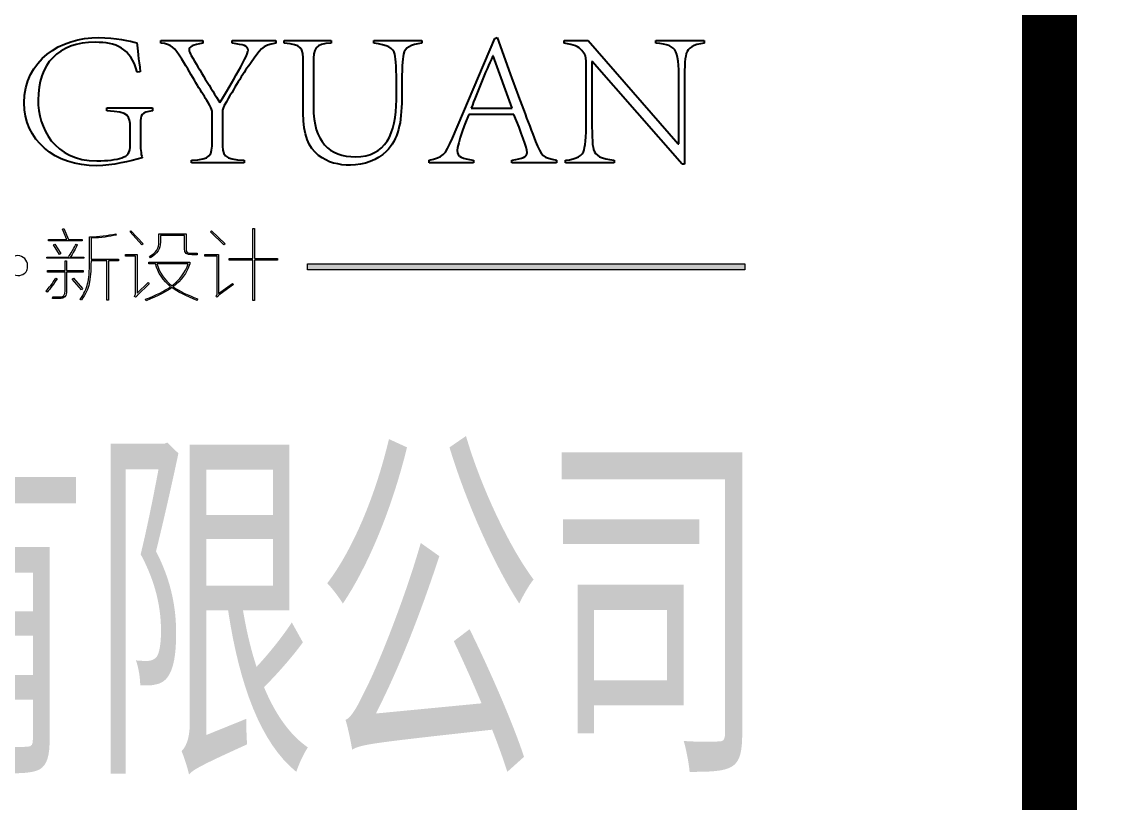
# Model space of a CAD drawing. Extents: x -191212 to 1245715665, y -234495 to 250873.
# Drawn here: x 210077 to 212072, y -75196 to -73781 of the extents above; entities that cross this region are included whole.
import ezdxf

# ---------------------------------------------------------------- set-up
doc = ezdxf.new("R2010")
doc.units = 0
doc.header["$LTSCALE"] = 500
doc.layers.get('0').update_dxf_attribs({"linetype": 'CONTINUOUS'})
doc.layers.get('Defpoints').update_dxf_attribs({"linetype": 'CONTINUOUS'})
for name, color, linetype in [('AXIS', 3, 'CONTINUOUS'), ('TWT_DIM', 3, 'CONTINUOUS'), ('TWT_TITLE', 7, 'CONTINUOUS'), ('图层 1', 7, 'CONTINUOUS')]:
    doc.layers.add(name, color=color, linetype=linetype)
doc.styles.add('-黑体', font='simhei.ttf', dxfattribs={"width": 0.8})
doc.styles.add('_TCH_DIM_T3', font='SIMPLEX', dxfattribs={"width": 0.705882, "bigfont": 'GBCBIG'})
doc.dimstyles.new('_TCH_ARCH&&200', dxfattribs={"dimtxt": 510, "dimasz": 200, "dimexe": 500, "dimexo": 600, "dimgap": 200, "dimtad": 1, "dimdec": 0, "dimzin": 0, "dimdsep": 46, "dimtxsty": '_TCH_DIM_T3', "dimblk": 'ARCHTICK', "dimcen": 0.09, "dimclrt": 225, "dimazin": 2, "dimtfac": 1, "dimtdec": 0, "dimtix": 1, "dimtmove": 2, "dimatfit": 3, "dimfxl": 1, "dimtolj": 1, "dimtzin": 0, "dimarcsym": 0})
doc.dimstyles.new('_TWT_ARCH&&100', dxfattribs={"dimtxt": 297.5, "dimasz": 100, "dimexe": 250, "dimexo": 300, "dimgap": 100, "dimtad": 1, "dimdec": 0, "dimzin": 0, "dimdsep": 46, "dimtxsty": '_TCH_DIM_T3', "dimblk": 'ARCHTICK', "dimcen": 0.09, "dimclrt": 7, "dimazin": 2, "dimtfac": 1, "dimtdec": 0, "dimtix": 1, "dimtmove": 2, "dimatfit": 3, "dimfxl": 1, "dimtolj": 1, "dimtzin": 0, "dimarcsym": 0})

# ---------------------------------------------------------------- blocks, each defined once
blk = doc.blocks.new('_ArchTick')
at = {"color": 0, "linetype": 'ByBlock', "const_width": 0.4}
blk.add_lwpolyline([(-0.5, -0.5), (0.5, 0.5)], dxfattribs=at)
blk = doc.blocks.new('*D200')
at = {"layer": 'AXIS', "color": 0, "lineweight": -2}
for p, q in [((278887.8, 52433.3), (283787.8, 52433.3)), ((283287.8, 44433.3), (283287.8, 52433.3)), ((278887.8, 44433.3), (283787.8, 44433.3))]:
    blk.add_line(p, q, dxfattribs=at)
at = {"layer": 'Defpoints', "color": 0}
for p in [(278287.8, 52433.3), (283287.8, 52433.3), (278287.8, 44433.3), (161593.6, -91198.8), (162081.3, -91198.8), (161593.6, -92638.9)]:
    blk.add_point(p, dxfattribs=at)
at = {"layer": 'TWT_DIM', "color": 0, "lineweight": -2}
for p, q in [((161893.6, -91198.8), (162331.3, -91198.8)), ((162081.3, -92638.9), (162081.3, -91198.8)), ((161893.6, -92638.9), (162331.3, -92638.9))]:
    blk.add_line(p, q, dxfattribs=at)
at = {"layer": 'AXIS', "color": 0, "lineweight": -2, "xscale": 200, "yscale": 200, "zscale": 200}
for p, rotation in [((283287.8, 52433.3), 90), ((283287.8, 44433.3), 270)]:
    blk.add_blockref('_ArchTick', p, dxfattribs=dict(at, rotation=rotation))
at = {"layer": 'TWT_DIM', "color": 0, "lineweight": -2, "xscale": 100, "yscale": 100, "zscale": 100}
for p, rotation in [((162081.3, -91198.8), 90), ((162081.3, -92638.9), 270)]:
    blk.add_blockref('_ArchTick', p, dxfattribs=dict(at, rotation=rotation))
at = {"layer": 'AXIS', "color": 7, "insert": (282832.8, 48433.3), "char_height": 510, "attachment_point": 5, "rotation": 90, "style": '_TCH_DIM_T3'}
blk.add_mtext('\\A1;8000', dxfattribs=at)
at = {"layer": 'TWT_DIM', "color": 7, "insert": (161832.5, -91918.9), "char_height": 297.5, "attachment_point": 5, "rotation": 90, "style": '_TCH_DIM_T3'}
blk.add_mtext('\\A1;1800', dxfattribs=at)

msp = doc.modelspace()

# ---------------------------------------------------------------- hatches: boundary and pattern name
msp.add_hatch(color=256).paths.add_polyline_path([(210594.2, -74218.9), (211386.8, -74218.9), (211386.8, -74229.6), (210594.2, -74229.6)])

# ---------------------------------------------------------------- linework, layer by layer
at = {"lineweight": 9}
for p, q in [((210150.8, -74156.2), (210153, -74155.1)), ((210158.6, -74174.7), (210150.8, -74156.2)), ((210153, -74155.1), (210161.4, -74174.7)), ((210273, -74160.7), (210274.7, -74159)), ((210294.3, -74184.2), (210273, -74160.7)), ((210274.7, -74159), (210296.6, -74182.5)), ((210418.8, -74160.7), (210420.5, -74159)), ((210442.9, -74184.2), (210418.8, -74160.7)), ((210420.5, -74159), (210445.2, -74182.5)), ((210495.6, -74155.1), (210498.4, -74155.1)), ((210495.6, -74209.4), (210495.6, -74155.1)), ((210498.4, -74155.1), (210498.4, -74209.4)), ((210125.5, -74177.5), (210125.5, -74174.7)), ((210125.5, -74174.7), (210158.6, -74174.7)), ((210186.1, -74177.5), (210125.5, -74177.5)), ((210134.5, -74184.8), (210136.8, -74183.1)), ((210145.2, -74202.2), (210134.5, -74184.8)), ((210136.8, -74183.1), (210147.4, -74200.5)), ((210161.4, -74174.7), (210186.1, -74174.7)), ((210186.1, -74174.7), (210186.1, -74177.5)), ((210296.6, -74182.5), (210294.3, -74184.2)), ((210445.2, -74182.5), (210442.9, -74184.2)), ((210147.4, -74200.5), (210145.2, -74202.2)), ((210452.5, -74212.2), (210452.5, -74209.4)), ((210452.5, -74209.4), (210495.6, -74209.4)), ((210495.6, -74212.2), (210452.5, -74212.2)), ((210495.6, -74285.1), (210495.6, -74212.2)), ((210498.4, -74209.4), (210539.9, -74209.4)), ((210539.9, -74212.2), (210498.4, -74212.2)), ((210498.4, -74212.2), (210498.4, -74285.1)), ((210539.9, -74209.4), (210539.9, -74212.2)), ((210168.2, -74246.5), (210170.4, -74244.8)), ((210185, -74266.1), (210168.2, -74246.5)), ((210170.4, -74244.8), (210186.7, -74263.8)), ((210186.7, -74263.8), (210185, -74266.1)), ((210498.4, -74285.1), (210495.6, -74285.1))]:
    msp.add_line(p, q, dxfattribs=at)
at = {"lineweight": 0}
for p, q in [((210594.2, -74218.9), (211386.8, -74218.9)), ((210594.2, -74229.6), (210594.2, -74218.9)), ((211386.8, -74229.6), (210594.2, -74229.6))]:
    msp.add_line(p, q, dxfattribs=at)
msp.add_lwpolyline([(207728.9, -68566.7), (211938.4, -68566.7), (211938.4, -108566.7), (207728.9, -108566.7)], close=True)
for points, knots in [([(210295.1, -74026.8), (210272.1, -74032.4), (210242, -74041.3), (210213, -74041.3), (210135.8, -74041.3), (210081.3, -73994.6), (210081.3, -73927.3), (210081.3, -73849.8), (210146.8, -73809.1), (210216.5, -73809.1), (210246.6, -73809.1), (210273.5, -73815.1), (210285.6, -73818.6)], [3, 3, 3, 3, 4, 4, 4, 5, 5, 5, 6, 6, 6, 7, 7, 7, 7]), ([(210285.9, -73871.7), (210274.2, -73827.1), (210246.6, -73817.6), (210210.2, -73817.6), (210142.2, -73817.6), (210106.5, -73856.9), (210106.5, -73922.3), (210106.5, -73971.9), (210134.8, -74032.4), (210213, -74032.4), (210231.8, -74032.4), (210247.7, -74030.3), (210258.3, -74026.8)], [9, 9, 9, 9, 10, 10, 10, 11, 11, 11, 12, 12, 12, 13, 13, 13, 13]), ([(210405.1, -73819.4), (210386.4, -73821.8), (210380, -73825.4), (210380, -73831.4), (210380, -73834.2), (210381.4, -73837.8), (210383.9, -73841.7)], [8, 8, 8, 8, 9, 9, 9, 10, 10, 10, 10]), ([(210435.9, -73926.6), (210446.6, -73909.2), (210486.9, -73842.7), (210486.9, -73831.7), (210486.9, -73824.3), (210478.8, -73821.8), (210458.2, -73819.4)], [11, 11, 11, 11, 12, 12, 12, 13, 13, 13, 13]), ([(210605.1, -73934.7), (210605.1, -73997.4), (210633.7, -74025), (210681.5, -74025), (210736, -74025), (210755.1, -73983.2), (210755.5, -73921.6)], [11, 11, 11, 11, 12, 12, 12, 13, 13, 13, 13]), ([(210886.8, -73948.2), (210883.2, -73954.9), (210865.5, -74002.7), (210865.5, -74013.7), (210865.5, -74025.7), (210875.1, -74027.8), (210894.9, -74031)], [3, 3, 3, 3, 4, 4, 4, 5, 5, 5, 5]), ([(210964.6, -74031), (210984.8, -74028.2), (210992.2, -74026), (210992.2, -74017.5), (210992.2, -74008.3), (210981.6, -73980.7), (210968.5, -73948.2)], [0, 0, 0, 0, 1, 1, 1, 2, 2, 2, 2]), ([(210737.1, -74015.4), (210721.5, -74031), (210697.1, -74040.2), (210672.3, -74040.2), (210651.4, -74040.2), (210630.9, -74035.6), (210614.6, -74022.5)], [1, 1, 1, 1, 2, 2, 2, 3, 3, 3, 3])]:
    msp.add_open_spline(points, degree=3, knots=knots)
for points in [[(210285.6, -73818.6), (210286.6, -73828.9), (210288.4, -73849.1), (210291.6, -73871)], [(210328.7, -73819.4), (210328.7, -73819.4), (210328.7, -73814.4), (210328.7, -73814.4)], [(210328.7, -73814.4), (210328.7, -73814.4), (210405.1, -73814.4), (210405.1, -73814.4)], [(210366.9, -73848.4), (210352.8, -73826.8), (210348.5, -73820.4), (210328.7, -73819.4)], [(210405.1, -73814.4), (210405.1, -73814.4), (210405.1, -73819.4), (210405.1, -73819.4)], [(210458.2, -73819.4), (210458.2, -73819.4), (210458.2, -73814.4), (210458.2, -73814.4)], [(210458.2, -73814.4), (210458.2, -73814.4), (210536.8, -73814.4), (210536.8, -73814.4)], [(210536.8, -73819.4), (210512.4, -73822.2), (210508.1, -73832.1), (210492.2, -73854.4)], [(210536.8, -73814.4), (210536.8, -73814.4), (210536.8, -73819.4), (210536.8, -73819.4)], [(210552.3, -73819.4), (210552.3, -73819.4), (210552.3, -73814.4), (210552.3, -73814.4)], [(210552.3, -73814.4), (210552.3, -73814.4), (210637.6, -73814.4), (210637.6, -73814.4)], [(210586.7, -73856.2), (210586.7, -73825.7), (210583.8, -73822.2), (210552.3, -73819.4)], [(210637.6, -73819.4), (210607.6, -73820.1), (210605.1, -73827.8), (210605.1, -73856.2)], [(210637.6, -73814.4), (210637.6, -73814.4), (210637.6, -73819.4), (210637.6, -73819.4)], [(210714.4, -73819.4), (210714.4, -73819.4), (210714.4, -73814.4), (210714.4, -73814.4)], [(210714.4, -73814.4), (210714.4, -73814.4), (210801.5, -73814.4), (210801.5, -73814.4)], [(210752.7, -73839.2), (210750.2, -73827.8), (210739.2, -73821.8), (210714.4, -73819.4)], [(210801.5, -73819.4), (210782, -73821.5), (210770.4, -73827.8), (210768.6, -73838.8)], [(210801.5, -73814.4), (210801.5, -73814.4), (210801.5, -73819.4), (210801.5, -73819.4)], [(210857, -73991), (210857, -73991), (210933.8, -73810.9), (210933.8, -73810.9)], [(210933.8, -73810.9), (210933.8, -73810.9), (210938.1, -73809.1), (210938.1, -73809.1)], [(210938.1, -73809.1), (210938.1, -73809.1), (210961.8, -73874.6), (210961.8, -73874.6)], [(211059.1, -73819.4), (211059.1, -73819.4), (211059.1, -73814.4), (211059.1, -73814.4)], [(211059.1, -73814.4), (211059.1, -73814.4), (211102.6, -73814.4), (211102.6, -73814.4)], [(211091.3, -73832.4), (211085.3, -73825.4), (211077.9, -73821.5), (211059.1, -73819.4)], [(211102.6, -73814.4), (211102.6, -73814.4), (211266.1, -74001.3), (211266.1, -74001.3)], [(211225.4, -73819.4), (211225.4, -73819.4), (211225.4, -73814.4), (211225.4, -73814.4)], [(211225.4, -73814.4), (211225.4, -73814.4), (211313.2, -73814.4), (211313.2, -73814.4)], [(211267.2, -73900.4), (211267.2, -73831.4), (211266.8, -73822.2), (211225.4, -73819.4)], [(211313.2, -73819.4), (211292.7, -73821.1), (211283.8, -73827.8), (211280.6, -73838.1)], [(211313.2, -73814.4), (211313.2, -73814.4), (211313.2, -73819.4), (211313.2, -73819.4)], [(210383.9, -73841.7), (210399.1, -73867.1), (210419.3, -73901.5), (210435.9, -73926.6)], [(210755.5, -73902.9), (210755.5, -73864.3), (210755.1, -73849.8), (210752.7, -73839.2)], [(210768.6, -73838.8), (210766.8, -73849.8), (210765.1, -73863.9), (210765.1, -73902.9)], [(210930.3, -73842), (210916.1, -73873.5), (210902.3, -73907.1), (210891, -73936.8)], [(210931, -73842), (210931, -73842), (210930.3, -73842), (210930.3, -73842)], [(210965.3, -73936.8), (210965.3, -73936.8), (210931, -73842), (210931, -73842)], [(211099.4, -73870), (211099.4, -73838.5), (211097.7, -73840.2), (211091.3, -73832.4)], [(211280.6, -73838.1), (211277.5, -73849.1), (211277.1, -73867.1), (211277.1, -73900.4)], [(210412.2, -73923), (210400.2, -73905), (210386.7, -73880.6), (210366.9, -73848.4)], [(210492.2, -73854.4), (210479.5, -73871), (210465, -73895.1), (210447.6, -73925.2)], [(210586.7, -73945.7), (210586.7, -73945.7), (210586.7, -73856.2), (210586.7, -73856.2)], [(210605.1, -73856.2), (210605.1, -73856.2), (210605.1, -73934.7), (210605.1, -73934.7)], [(211110, -73852.6), (211110, -73852.6), (211109.3, -73852.6), (211109.3, -73852.6)], [(211109.3, -73852.6), (211109.3, -73852.6), (211109.3, -73946.8), (211109.3, -73946.8)], [(211273.2, -74038.4), (211273.2, -74038.4), (211110, -73852.6), (211110, -73852.6)], [(210291.6, -73871), (210291.6, -73871), (210285.9, -73871.7), (210285.9, -73871.7)], [(210961.8, -73874.6), (210978.1, -73918.8), (210994, -73963), (211007.5, -73997)], [(211099.4, -73946.8), (211099.4, -73946.8), (211099.4, -73870), (211099.4, -73870)], [(210755.5, -73921.6), (210755.5, -73921.6), (210755.5, -73902.9), (210755.5, -73902.9)], [(210765.1, -73902.9), (210765.1, -73902.9), (210765.1, -73919.9), (210765.1, -73919.9)], [(211267.2, -74001.3), (211267.2, -74001.3), (211267.2, -73900.4), (211267.2, -73900.4)], [(211277.1, -73900.4), (211277.1, -73900.4), (211277.1, -74038.4), (211277.1, -74038.4)], [(210421.8, -73945.7), (210421.8, -73941.8), (210421.1, -73937.9), (210412.2, -73923)], [(210447.6, -73925.2), (210440.9, -73935.8), (210440.5, -73939.7), (210440.2, -73943.2)], [(210765.1, -73919.9), (210765.1, -73964.1), (210759, -73992.8), (210737.1, -74015.4)], [(210231, -73941.5), (210231, -73941.5), (210231, -73936.5), (210231, -73936.5)], [(210231, -73936.5), (210231, -73936.5), (210313.9, -73936.5), (210313.9, -73936.5)], [(210273.2, -73971.9), (210273.2, -73950.3), (210271.4, -73944.3), (210231, -73941.5)], [(210313.9, -73941.5), (210293, -73944.6), (210291.9, -73949.2), (210291.9, -73964.8)], [(210313.9, -73936.5), (210313.9, -73936.5), (210313.9, -73941.5), (210313.9, -73941.5)], [(210421.8, -73996.7), (210421.8, -73996.7), (210421.8, -73945.7), (210421.8, -73945.7)], [(210440.2, -73943.2), (210440.2, -73943.2), (210440.2, -73996.7), (210440.2, -73996.7)], [(210614.6, -74022.5), (210596.2, -74007.6), (210586.7, -73985.7), (210586.7, -73945.7)], [(210891, -73936.8), (210891, -73936.8), (210965.3, -73936.8), (210965.3, -73936.8)], [(211095.5, -74012.6), (211098.4, -74002), (211099.4, -73982.5), (211099.4, -73946.8)], [(211109.3, -73946.8), (211109.7, -73982.5), (211110, -74002), (211112.5, -74011.9)], [(210291.9, -73964.8), (210291.9, -73964.8), (210291.9, -73996.7), (210291.9, -73996.7)], [(210968.5, -73948.2), (210968.5, -73948.2), (210886.8, -73948.2), (210886.8, -73948.2)], [(210273.2, -74002.7), (210273.2, -74002.7), (210273.2, -73971.9), (210273.2, -73971.9)], [(210258.3, -74026.8), (210268.9, -74023.2), (210273.2, -74018.3), (210273.2, -74002.7)], [(210291.9, -73996.7), (210291.9, -74009.1), (210292.3, -74019.7), (210295.1, -74026.8)], [(210384.3, -74031), (210418.9, -74029.6), (210421.8, -74023.6), (210421.8, -73996.7)], [(210440.2, -73996.7), (210440.2, -74023.6), (210443, -74029.6), (210479.8, -74031)], [(210814.6, -74031), (210839.3, -74026), (210843.9, -74022.9), (210857, -73991)], [(211007.5, -73997), (211018.1, -74023.2), (211020.9, -74027.1), (211045.7, -74031)], [(211266.1, -74001.3), (211266.1, -74001.3), (211267.2, -74001.3), (211267.2, -74001.3)], [(211061.9, -74031), (211082.8, -74029.6), (211092.7, -74022.5), (211095.5, -74012.6)], [(211112.5, -74011.9), (211115.7, -74022.9), (211126.3, -74029.2), (211150, -74031)], [(210384.3, -74036), (210384.3, -74036), (210384.3, -74031), (210384.3, -74031)], [(210479.8, -74036), (210479.8, -74036), (210384.3, -74036), (210384.3, -74036)], [(210479.8, -74031), (210479.8, -74031), (210479.8, -74036), (210479.8, -74036)], [(210814.6, -74036), (210814.6, -74036), (210814.6, -74031), (210814.6, -74031)], [(210894.9, -74036), (210894.9, -74036), (210814.6, -74036), (210814.6, -74036)], [(210894.9, -74031), (210894.9, -74031), (210894.9, -74036), (210894.9, -74036)], [(210964.6, -74036), (210964.6, -74036), (210964.6, -74031), (210964.6, -74031)], [(211045.7, -74036), (211045.7, -74036), (210964.6, -74036), (210964.6, -74036)], [(211045.7, -74031), (211045.7, -74031), (211045.7, -74036), (211045.7, -74036)], [(211061.9, -74036), (211061.9, -74036), (211061.9, -74031), (211061.9, -74031)], [(211150, -74036), (211150, -74036), (211061.9, -74036), (211061.9, -74036)], [(211150, -74031), (211150, -74031), (211150, -74036), (211150, -74036)], [(211277.1, -74038.4), (211277.1, -74038.4), (211273.2, -74038.4), (211273.2, -74038.4)]]:
    msp.add_open_spline(points, degree=3)
at = {"lineweight": 9}
for points in [[(210199.6, -74170.2), (210216.7, -74169.4), (210232.6, -74167.6), (210247.2, -74164.6)], [(210247.8, -74166.8), (210236.2, -74169.8), (210221, -74171.7), (210202.3, -74172.4)], [(210247.2, -74164.6), (210247.2, -74164.6), (210247.8, -74166.8), (210247.8, -74166.8)], [(210325.2, -74164.6), (210325.2, -74164.6), (210374.5, -74164.6), (210374.5, -74164.6)], [(210325.2, -74179.7), (210325.2, -74179.7), (210325.2, -74164.6), (210325.2, -74164.6)], [(210371.7, -74167.4), (210371.7, -74167.4), (210328, -74167.4), (210328, -74167.4)], [(210328, -74167.4), (210328, -74167.4), (210328, -74179.7), (210328, -74179.7)], [(210371.7, -74191.5), (210371.7, -74191.5), (210371.7, -74167.4), (210371.7, -74167.4)], [(210374.5, -74164.6), (210374.5, -74164.6), (210374.5, -74191.5), (210374.5, -74191.5)], [(210177.7, -74184.2), (210175.8, -74188), (210171.9, -74195.1), (210165.9, -74205.5)], [(210168.7, -74194.8), (210172.1, -74188.9), (210174.3, -74185), (210175.4, -74183.1)], [(210175.4, -74183.1), (210175.4, -74183.1), (210177.7, -74184.2), (210177.7, -74184.2)], [(210199.6, -74213.4), (210199.6, -74213.4), (210199.6, -74170.2), (210199.6, -74170.2)], [(210202.3, -74172.4), (210202.3, -74172.4), (210202.3, -74210.6), (210202.3, -74210.6)], [(210308.3, -74205.5), (210320.3, -74198.8), (210325.9, -74190.2), (210325.2, -74179.7)], [(210328, -74179.7), (210328.3, -74191.3), (210322.4, -74200.7), (210310, -74207.8)], [(210122.2, -74206.6), (210122.2, -74206.6), (210162, -74206.6), (210162, -74206.6)], [(210122.2, -74208.9), (210122.2, -74208.9), (210122.2, -74206.6), (210122.2, -74206.6)], [(210162, -74206.6), (210163.1, -74204.4), (210165.3, -74200.5), (210168.7, -74194.8)], [(210165.9, -74205.5), (210165.5, -74205.9), (210165.3, -74206.3), (210165.3, -74206.6)], [(210165.3, -74206.6), (210165.3, -74206.6), (210189.5, -74206.6), (210189.5, -74206.6)], [(210189.5, -74206.6), (210189.5, -74206.6), (210189.5, -74208.9), (210189.5, -74208.9)], [(210264.6, -74204.9), (210264.6, -74204.9), (210264.6, -74202.2), (210264.6, -74202.2)], [(210264.6, -74202.2), (210264.6, -74202.2), (210285.9, -74202.2), (210285.9, -74202.2)], [(210283.1, -74204.9), (210283.1, -74204.9), (210264.6, -74204.9), (210264.6, -74204.9)], [(210283.1, -74273.9), (210283.1, -74273.9), (210283.1, -74204.9), (210283.1, -74204.9)], [(210285.9, -74202.2), (210285.9, -74202.2), (210285.9, -74272.2), (210285.9, -74272.2)], [(210310, -74207.8), (210310, -74207.8), (210308.3, -74205.5), (210308.3, -74205.5)], [(210385.2, -74202.7), (210375.8, -74203.1), (210371.3, -74199.3), (210371.7, -74191.5)], [(210374.5, -74191.5), (210373.8, -74197.5), (210377.3, -74200.3), (210385.2, -74199.9)], [(210385.2, -74199.9), (210385.2, -74199.9), (210394.7, -74199.9), (210394.7, -74199.9)], [(210394.7, -74202.7), (210394.7, -74202.7), (210385.2, -74202.7), (210385.2, -74202.7)], [(210394.7, -74199.9), (210394.7, -74199.9), (210394.7, -74202.7), (210394.7, -74202.7)], [(210408.7, -74202.2), (210408.7, -74202.2), (210433.4, -74202.2), (210433.4, -74202.2)], [(210408.7, -74204.9), (210408.7, -74204.9), (210408.7, -74202.2), (210408.7, -74202.2)], [(210430.6, -74204.9), (210430.6, -74204.9), (210408.7, -74204.9), (210408.7, -74204.9)], [(210430.6, -74273.9), (210430.6, -74273.9), (210430.6, -74204.9), (210430.6, -74204.9)], [(210433.4, -74202.2), (210433.4, -74202.2), (210433.4, -74272.8), (210433.4, -74272.8)], [(210189.5, -74208.9), (210189.5, -74208.9), (210122.2, -74208.9), (210122.2, -74208.9)], [(210155.3, -74231.3), (210155.3, -74231.3), (210155.3, -74213.4), (210155.3, -74213.4)], [(210155.3, -74213.4), (210155.3, -74213.4), (210158.1, -74213.4), (210158.1, -74213.4)], [(210158.1, -74213.4), (210158.1, -74213.4), (210158.1, -74231.3), (210158.1, -74231.3)], [(210196.2, -74254.9), (210198.4, -74246.3), (210199.6, -74232.4), (210199.6, -74213.4)], [(210202.3, -74213.4), (210202.3, -74232.1), (210201.2, -74245.9), (210199, -74254.9)], [(210202.3, -74210.6), (210202.3, -74210.6), (210252.3, -74210.6), (210252.3, -74210.6)], [(210231, -74213.4), (210231, -74213.4), (210202.3, -74213.4), (210202.3, -74213.4)], [(210231, -74284.6), (210231, -74284.6), (210231, -74213.4), (210231, -74213.4)], [(210252.3, -74213.4), (210252.3, -74213.4), (210233.8, -74213.4), (210233.8, -74213.4)], [(210233.8, -74213.4), (210233.8, -74213.4), (210233.8, -74284.6), (210233.8, -74284.6)], [(210252.3, -74210.6), (210252.3, -74210.6), (210252.3, -74213.4), (210252.3, -74213.4)], [(210307.2, -74219), (210307.2, -74219), (210307.2, -74216.2), (210307.2, -74216.2)], [(210307.2, -74216.2), (210307.2, -74216.2), (210381.2, -74216.2), (210381.2, -74216.2)], [(210319, -74219), (210319, -74219), (210307.2, -74219), (210307.2, -74219)], [(210346.5, -74260.5), (210332.6, -74248.9), (210323.5, -74235.1), (210319, -74219)], [(210321.8, -74219), (210326.3, -74234.7), (210335.3, -74247.9), (210348.7, -74258.8)], [(210378.4, -74219), (210378.4, -74219), (210321.8, -74219), (210321.8, -74219)], [(210348.7, -74258.8), (210363.3, -74247.6), (210373.2, -74234.3), (210378.4, -74219)], [(210381.2, -74219), (210376, -74235.1), (210365.9, -74248.9), (210351, -74260.5)], [(210381.2, -74216.2), (210381.2, -74216.2), (210381.2, -74219), (210381.2, -74219)], [(210120.5, -74268.3), (210126.5, -74262.3), (210132.4, -74254.5), (210138.4, -74244.8)], [(210140.7, -74245.9), (210135.1, -74255.2), (210129.1, -74263.3), (210122.7, -74270)], [(210123.3, -74231.3), (210123.3, -74231.3), (210155.3, -74231.3), (210155.3, -74231.3)], [(210123.3, -74234.1), (210123.3, -74234.1), (210123.3, -74231.3), (210123.3, -74231.3)], [(210155.3, -74234.1), (210155.3, -74234.1), (210123.3, -74234.1), (210123.3, -74234.1)], [(210138.4, -74244.8), (210138.4, -74244.8), (210140.7, -74245.9), (210140.7, -74245.9)], [(210155.3, -74267.7), (210155.3, -74267.7), (210155.3, -74234.1), (210155.3, -74234.1)], [(210158.1, -74231.3), (210158.1, -74231.3), (210187.8, -74231.3), (210187.8, -74231.3)], [(210187.8, -74234.1), (210187.8, -74234.1), (210158.1, -74234.1), (210158.1, -74234.1)], [(210158.1, -74234.1), (210158.1, -74234.1), (210158.1, -74267.7), (210158.1, -74267.7)], [(210187.8, -74231.3), (210187.8, -74231.3), (210187.8, -74234.1), (210187.8, -74234.1)], [(210182.7, -74283.5), (210189.8, -74273.4), (210194.3, -74263.8), (210196.2, -74254.9)], [(210199, -74254.9), (210197.1, -74263.8), (210192.4, -74273.7), (210185, -74284.6)], [(210285.9, -74272.2), (210285.9, -74272.2), (210306.1, -74252.6), (210306.1, -74252.6)], [(210307.8, -74254.9), (210307.8, -74254.9), (210286.5, -74275.6), (210286.5, -74275.6)], [(210301.1, -74282.9), (210320.1, -74275.8), (210335.3, -74268.3), (210346.5, -74260.5)], [(210348.7, -74262.1), (210339.4, -74268.9), (210323.9, -74276.7), (210302.2, -74285.7)], [(210306.1, -74252.6), (210306.1, -74252.6), (210307.8, -74254.9), (210307.8, -74254.9)], [(210394.7, -74285.1), (210374.5, -74277.3), (210359.2, -74269.6), (210348.7, -74262.1)], [(210351, -74260.5), (210362.5, -74268.3), (210377.3, -74275.6), (210395.3, -74282.3)], [(210433.4, -74272.8), (210433.4, -74272.8), (210458.6, -74254.3), (210458.6, -74254.3)], [(210460.3, -74256.5), (210460.3, -74256.5), (210434, -74275.6), (210434, -74275.6)], [(210458.6, -74254.3), (210458.6, -74254.3), (210460.3, -74256.5), (210460.3, -74256.5)], [(210122.7, -74270), (210122.7, -74270), (210120.5, -74268.3), (210120.5, -74268.3)], [(210132.8, -74281.8), (210132.8, -74281.8), (210133.4, -74279), (210133.4, -74279)], [(210145.2, -74281.8), (210141, -74281.8), (210136.9, -74281.8), (210132.8, -74281.8)], [(210133.4, -74279), (210137.5, -74279), (210141.4, -74279), (210145.2, -74279)], [(210158.1, -74267.7), (210158.4, -74277.5), (210154.1, -74282.1), (210145.2, -74281.8)], [(210145.2, -74279), (210152.3, -74279.3), (210155.6, -74275.6), (210155.3, -74267.7)], [(210185, -74284.6), (210185, -74284.6), (210182.7, -74283.5), (210182.7, -74283.5)], [(210233.8, -74284.6), (210233.8, -74284.6), (210231, -74284.6), (210231, -74284.6)], [(210280.9, -74278.4), (210282.4, -74275.8), (210283.1, -74274.3), (210283.1, -74273.9)], [(210283.1, -74279.5), (210283.1, -74279.5), (210280.9, -74278.4), (210280.9, -74278.4)], [(210286.5, -74275.6), (210285.4, -74277.1), (210284.2, -74278.4), (210283.1, -74279.5)], [(210302.2, -74285.7), (210302.2, -74285.7), (210301.1, -74282.9), (210301.1, -74282.9)], [(210395.3, -74282.3), (210395.3, -74282.3), (210394.7, -74285.1), (210394.7, -74285.1)], [(210428.3, -74277.8), (210429.8, -74276), (210430.6, -74274.7), (210430.6, -74273.9)], [(210430, -74279.5), (210430, -74279.5), (210428.3, -74277.8), (210428.3, -74277.8)], [(210432.8, -74277.3), (210431.7, -74278), (210430.8, -74278.8), (210430, -74279.5)], [(210434, -74275.6), (210433.6, -74276), (210433.2, -74276.5), (210432.8, -74277.3)]]:
    msp.add_open_spline(points, degree=3, dxfattribs=at)
msp.add_open_spline([(210087.5, -74222.1), (210087.5, -74222.1), (210087.5, -74222.1), (210087.5, -74222.1), (210087.5, -74222.1), (210087.5, -74222.1), (210087.5, -74232), (210079.5, -74240), (210069.6, -74240), (210059.7, -74240), (210051.6, -74232), (210051.6, -74222.1), (210051.6, -74212.1), (210059.7, -74204.1), (210069.6, -74204.1), (210079.5, -74204.1), (210087.5, -74212.1), (210087.5, -74222.1)], degree=3, knots=[0, 0, 0, 0, 0.03125, 0.0625, 0.125, 0.25, 0.5, 1, 1, 1, 2, 2, 2, 3, 3, 3, 4, 4, 4, 4], dxfattribs=at)
at = {"layer": 'TWT_TITLE', "color": 4, "const_width": 100}
msp.add_lwpolyline([(156038.4, -108566.7), (211938.4, -108566.7), (211938.4, -68566.7), (156038.4, -68566.7)], close=True, dxfattribs=at)
at = {"layer": '图层 1', "lineweight": 0}
msp.add_line((211386.8, -74218.9), (211386.8, -74229.6), dxfattribs=at)

# ---------------------------------------------------------------- texts
at = {"style": '-黑体', "width": 0.6}
msp.add_text('工程设计有限公司', height=500, dxfattribs=at).set_placement((208154.2, -75089.5))

# ---------------------------------------------------------------- dimensions: what is measured, and where the dimension line sits
at = {"layer": 'AXIS'}
dim = msp.add_aligned_dim(p1=(278287.8, 44433.3), p2=(278287.8, 52433.3), distance=-5000, dimstyle='_TCH_ARCH&&200', override={"dimclrt": 7}, dxfattribs=at)
dim.commit()
dim.dimension.update_dxf_attribs({"geometry": '*D200', "text_midpoint": (282832.8, 48433.3)})
at = {"layer": 'TWT_DIM'}
dim = msp.add_aligned_dim(p1=(161593.6, -92638.9, 33805.3), p2=(161593.6, -91198.8, 33805.3), distance=-487.7, text='1800', dimstyle='_TWT_ARCH&&100', dxfattribs=at)
dim.commit()
dim.dimension.update_dxf_attribs({"geometry": '*D200', "text_midpoint": (161832.5, -91918.9, 33805.3)})

doc.saveas('drawing.dxf')
